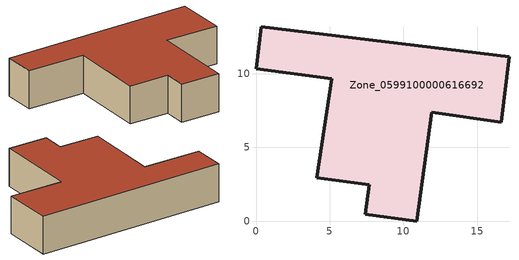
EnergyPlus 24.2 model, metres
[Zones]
Zone_0599100000616692
 floor ground (C_G): 11.93,7.39 10.92,0 7.43,0.48 7.7,2.46 4.13,2.95 5.14,9.68 0,10.36 0.37,13.19 17.17,11.17 16.64,6.7 z0
 wall outside (C_F): 17.17,11.17 0.37,13.19 0,10.36 5.14,9.68 4.13,2.95 7.7,2.46 7.43,0.48 10.92,0 11.93,7.39 16.64,6.7 17.17,11.17 z0:3.34
 roof outside (C_R): 10.92,0 11.93,7.39 16.64,6.7 17.17,11.17 0.37,13.19 0,10.36 5.14,9.68 4.13,2.95 7.7,2.46 7.43,0.48 z3.34
[BUILDING]
Pand.0599100000616692: North Axis=0; Terrain=City; Loads Convergence Tolerance Value=0.04; Temperature Convergence Tolerance Value=0.4; Solar Distribution=FullExterior; Maximum Number of Warmup Days=25; Minimum Number of Warmup Days=1
[Site:Location]
Rotterdam.The.Hague.AP_ZH_NLD Design_Conditions: Latitude=51.96; Longitude=4.45; Time Zone=1; Elevation=-4.5
[SITE:GROUNDTEMPERATURE:BUILDINGSURFACE]
18, 18, 18, 18, 18, 18, 18, 18, 18, 18, 18, 18
[MATERIAL] Thermal Absorptance=0.9; Solar Absorptance=0.7; Visible Absorptance=0.7
Name | Roughness | Thickness | Conductivity | Density | Specific Heat
G.D.1965 | MediumSmooth | 0.15 | 1 | 540 | 1210
F.D.1965 | Rough | 0.3 | 0.857143 | 1920 | 840
R.D.1965 | MediumRough | 0.2 | 0.08 | 1500 | 1000
[CONSTRUCTION]
C_G: G.D.1965
C_F: F.D.1965
C_R: R.D.1965
[ZONE]
Zone_0599100000616692: Type=1; Multiplier=1; Ceiling Height=Autocalculate; Volume=Autocalculate; Floor Area=autocalculate; Part of Total Floor Area=Yes
[ZONEINFILTRATION:DESIGNFLOWRATE]
Infil_Zone_0599100000616692: Zone or ZoneList or Space or SpaceList=Zone_0599100000616692; Schedule=AlwaysOn; Design Flow Rate Calculation Method=Flow/Area; Flow Rate per Floor Area=0.0042; Constant Term Coefficient=1; Temperature Term Coefficient=0; Velocity Term Coefficient=0; Velocity Squared Term Coefficient=0
[HVACTEMPLATE:ZONE:IDEALLOADSAIRSYSTEM]
Zone_0599100000616692: Maximum Heating Supply Air Temperature=50; Minimum Cooling Supply Air Temperature=13; Maximum Heating Supply Air Humidity Ratio=0.0156; Minimum Cooling Supply Air Humidity Ratio=0.0077; Heating Limit=NoLimit; Cooling Limit=NoLimit; Dehumidification Control Type=ConstantSensibleHeatRatio; Cooling Sensible Heat Ratio=0.7; Dehumidification Setpoint=60; Humidification Control Type=None; Humidification Setpoint=30; Outdoor Air Method=None; Outdoor Air Flow Rate per Person=0.00944; Outdoor Air Flow Rate per Zone Floor Area=0; Outdoor Air Flow Rate per Zone=0; Demand Controlled Ventilation Type=None; Outdoor Air Economizer Type=NoEconomizer; Heat Recovery Type=None; Sensible Heat Recovery Effectiveness=0.7; Latent Heat Recovery Effectiveness=0.65
[ZONECONTROL:THERMOSTAT]
ThermostatControl_Zone_0599100000616692: Zone or ZoneList=Zone_0599100000616692; Control Type Schedule=DualSetpointControlType; Control 1=Thermostat_Zone_0599100000616692; Temperature Difference Between Cutout And Setpoint=0
[THERMOSTATSETPOINT:DUALSETPOINT]
Thermostat_Zone_0599100000616692: Heating Setpoint Temperature Schedule=HeatingSetpoint_Zone_0599100000616692; Cooling Setpoint Temperature Schedule=CoolingSetpoint_Zone_0599100000616692
[SCHEDULE:COMPACT]
HeatingSetpoint_Zone_0599100000616692: Through: 12/31, For: AllDays, Until: 24:00, 21
CoolingSetpoint_Zone_0599100000616692: Through: 12/31, For: AllDays, Until: 24:00, 24
DualSetpointControlType: Through: 12/31, For: AllDays, Until: 24:00, 4
AlwaysOn: Through: 12/31, For: AllDays, Until: 24:00, 1
